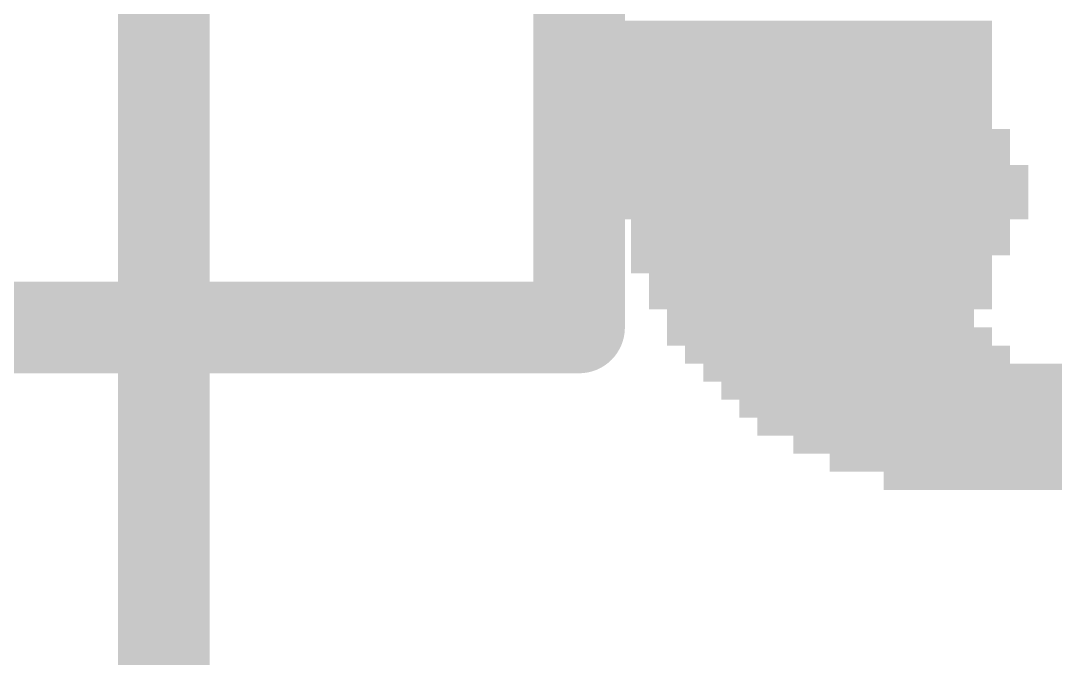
# Model space of a CAD drawing. Extents: x -25.4 to 61.2, y -12 to 25.5.
# Drawn here: x 3.493 to 5.785, y 8.967 to 10.38 of the extents above; entities that cross this region are included whole.
import ezdxf

# ---------------------------------------------------------------- set-up
doc = ezdxf.new("R2010")
doc.units = 0
for name, color, linetype in [('1', 12, 'CONTINUOUS'), ('21', 41, 'CONTINUOUS'), ('22', 40, 'CONTINUOUS')]:
    doc.layers.add(name, color=color, linetype=linetype)

# ---------------------------------------------------------------- blocks, each defined once
blk = doc.blocks.new('RECT')
blk.add_solid([(-0.5, -0.5), (0.5, -0.5), (-0.5, 0.5), (0.5, 0.5)])

msp = doc.modelspace()

# ---------------------------------------------------------------- linework, layer by layer
at = {"layer": '1', "const_width": 0.2032}
msp.add_lwpolyline([(3.81, 11.811), (3.81, 6.858)], dxfattribs=at)
at = {"layer": '21', "const_width": 0.2032}
for points in [[(4.73, 10.45), (4.73, 9.7)], [(4.73, 9.7), (3.08, 9.7)]]:
    msp.add_lwpolyline(points, dxfattribs=at)
at = {"layer": '21', "const_width": 0.1016}
for points in [[(4.73, 9.6492, 1), (4.73, 9.7508)], [(4.6792, 9.7, 1), (4.7808, 9.7)]]:
    msp.add_lwpolyline(points, format="xyb", dxfattribs=at)

# ---------------------------------------------------------------- block references
at = {"layer": '22', "yscale": 0.04, "rotation": 180}
for p, xscale in [((5.225, 10.36), 0.84), ((5.225, 10.32), 0.84), ((5.225, 10.28), 0.84), ((5.225, 10.24), 0.84), ((5.225, 10.2), 0.84), ((5.225, 10.16), 0.84), ((5.245, 10.12), 0.88), ((5.245, 10.08), 0.88), ((5.265, 10.04), 0.92), ((5.265, 10), 0.92), ((5.265, 9.96), 0.92), ((5.265, 9.92), 0.84), ((5.265, 9.88), 0.84), ((5.245, 9.84), 0.8), ((5.265, 9.8), 0.76), ((5.265, 9.76), 0.76), ((5.265, 9.72), 0.68), ((5.285, 9.68), 0.72), ((5.325, 9.64), 0.72), ((7.105, 9.6), 4.2), ((7.105, 9.56), 4.12), ((7.105, 9.52), 4.04), ((7.105, 9.48), 3.96), ((7.105, 9.44), 3.8), ((7.105, 9.4), 3.64), ((7.105, 9.36), 3.4)]:
    msp.add_blockref('RECT', p, dxfattribs=dict(at, xscale=xscale))

doc.saveas('drawing.dxf')
